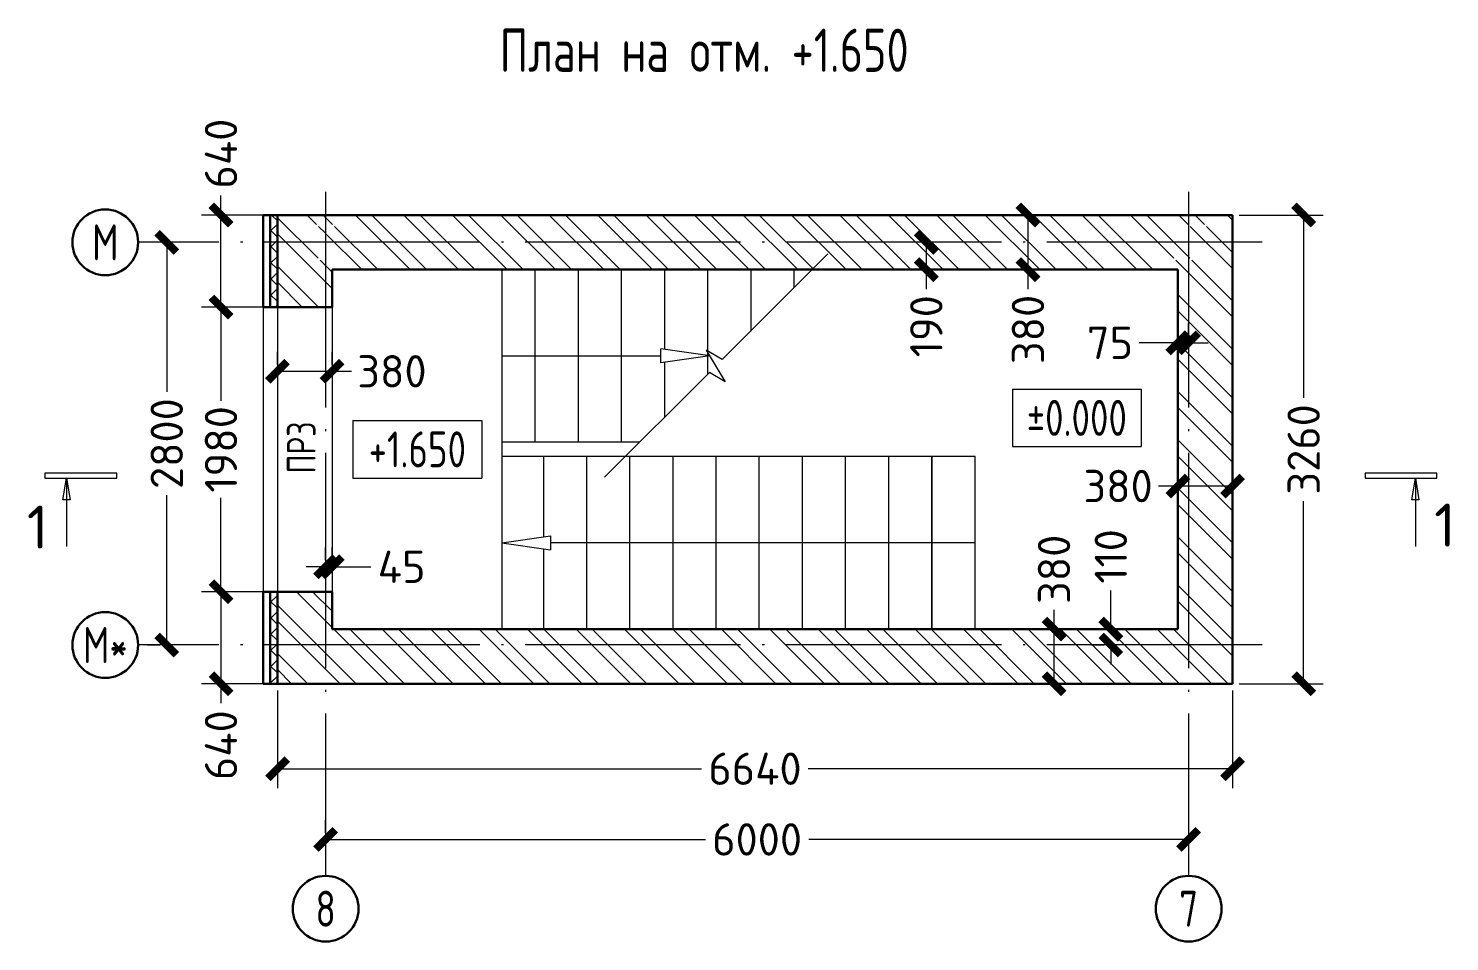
# Model space of a CAD drawing. Extents: x -965262 to 1142518, y -357520 to 71675.
# Drawn here: x 1007606 to 1020792, y -218261 to -209787 of the extents above; entities that cross this region are included whole.
import ezdxf

# ---------------------------------------------------------------- set-up
doc = ezdxf.new("R2010")
doc.units = 0
doc.header["$LTSCALE"] = 10
doc.linetypes.add('DOTE', pattern=[2.42, 2, -0.2, 0.02, -0.2])
doc.layers.get('0').update_dxf_attribs({"linetype": 'CONTINUOUS', "lineweight": 30})
doc.layers.get('Defpoints').update_dxf_attribs({"linetype": 'CONTINUOUS'})
doc.layers.add('DOTE', color=7, linetype='DOTE', lineweight=9)
doc.styles.add('GOST 2.304', font='isocpeur.ttf', dxfattribs={"width": 0.75, "height": 250})
doc.styles.get("Standard").update_dxf_attribs({"font": 'isocpeur.ttf', "height": 300})
doc.dimstyles.get("Standard").update_dxf_attribs({"dimscale": 100, "dimtxt": 300, "dimasz": 1.8, "dimexe": 1.8, "dimexo": 0.625, "dimgap": 0.9, "dimtad": 0, "dimdec": 0, "dimzin": 0, "dimdsep": 46, "dimtxsty": 'Standard', "dimblk": 'ARCHTICK', "dimcen": 0.9, "dimclrd": 256, "dimclre": 256, "dimclrt": 256, "dimadec": 0, "dimazin": 0, "dimtfac": 1, "dimtdec": 0, "dimtofl": 0, "dimtmove": 0, "dimatfit": 3, "dimfxl": 1, "dimtolj": 1, "dimtzin": 0, "dimlwd": 15, "dimlwe": 15, "dimarcsym": 0})

# ---------------------------------------------------------------- blocks, each defined once
blk = doc.blocks.new('_ArchTick')
at = {"color": 0, "linetype": 'ByBlock', "lineweight": 0, "const_width": 0.4}
blk.add_lwpolyline([(-0.5, -0.5), (0.5, 0.5)], dxfattribs=at)
blk = doc.blocks.new('*D2279')
at = {"lineweight": 15, "transparency": 16777216}
for p, q in [((1015875, -211772), (1015757, -211772)), ((1015937, -211772), (1015937, -212026)), ((1015875, -212026), (1015757, -212026)), ((1015937, -212026), (1015937, -212206))]:
    blk.add_line(p, q, dxfattribs=at)
at = {"layer": 'Defpoints', "color": 0, "lineweight": 15, "transparency": 16777216}
for p in [(1015937, -211772), (1015937, -211772), (1015937, -212026)]:
    blk.add_point(p, dxfattribs=at)
at = {"lineweight": 15, "transparency": 16777216, "xscale": 180, "yscale": 180, "zscale": 180}
for p, rotation in [((1015937, -211772), 90), ((1015937, -212026), 270)]:
    blk.add_blockref('_ArchTick', p, dxfattribs=dict(at, rotation=rotation))
at = {"lineweight": 15, "transparency": 16777216, "insert": (1015937, -212551), "char_height": 300, "attachment_point": 5, "rotation": 90}
blk.add_mtext('\\A1;190', dxfattribs=at)
blk = doc.blocks.new('*D2280')
at = {"lineweight": 15, "transparency": 16777216}
for p, q in [((1017649, -215362), (1017649, -215002)), ((1017587, -215362), (1017469, -215362)), ((1017587, -215509), (1017469, -215509)), ((1017649, -215509), (1017649, -215689))]:
    blk.add_line(p, q, dxfattribs=at)
at = {"layer": 'Defpoints', "color": 0, "lineweight": 15, "transparency": 16777216}
for p in [(1017649, -215362), (1017649, -215362), (1017649, -215509, -4350)]:
    blk.add_point(p, dxfattribs=at)
at = {"lineweight": 15, "transparency": 16777216, "xscale": 180, "yscale": 180, "zscale": 180}
for p, rotation in [((1017649, -215362), 270), ((1017649, -215509), 90)]:
    blk.add_blockref('_ArchTick', p, dxfattribs=dict(at, rotation=rotation))
at = {"lineweight": 15, "transparency": 16777216, "insert": (1017649, -214687), "char_height": 300, "attachment_point": 5, "rotation": 90}
blk.add_mtext('\\A1;110', dxfattribs=at)
blk = doc.blocks.new('*D2281')
at = {"lineweight": 15, "transparency": 16777216}
for p, q in [((1017122, -215362), (1017122, -215182)), ((1017059, -215362), (1016942, -215362)), ((1017122, -215869), (1017122, -215362)), ((1017059, -215869), (1016942, -215869))]:
    blk.add_line(p, q, dxfattribs=at)
at = {"layer": 'Defpoints', "color": 0, "lineweight": 15, "transparency": 16777216}
for p in [(1017122, -215362), (1017122, -215869), (1017122, -215869)]:
    blk.add_point(p, dxfattribs=at)
at = {"lineweight": 15, "transparency": 16777216, "xscale": 180, "yscale": 180, "zscale": 180}
for p, rotation in [((1017122, -215362), 90), ((1017122, -215869), 270)]:
    blk.add_blockref('_ArchTick', p, dxfattribs=dict(at, rotation=rotation))
at = {"lineweight": 15, "transparency": 16777216, "insert": (1017122, -214807), "char_height": 300, "attachment_point": 5, "rotation": 90}
blk.add_mtext('\\A1;380', dxfattribs=at)
blk = doc.blocks.new('*D2286')
at = {"lineweight": 15, "transparency": 16777216}
for p, q in [((1009917, -212906), (1009917, -212789)), ((1010424, -212906), (1010424, -212789)), ((1009917, -212969), (1010424, -212969)), ((1010424, -212969), (1010604, -212969))]:
    blk.add_line(p, q, dxfattribs=at)
at = {"layer": 'Defpoints', "color": 0, "lineweight": 15, "transparency": 16777216}
for p in [(1009917, -212969), (1009917, -212969), (1010424, -212969)]:
    blk.add_point(p, dxfattribs=at)
at = {"lineweight": 15, "transparency": 16777216, "xscale": 180, "yscale": 180, "zscale": 180, "rotation": 180}
blk.add_blockref('_ArchTick', (1009917, -212969), dxfattribs=at)
at = {"lineweight": 15, "transparency": 16777216, "xscale": 180, "yscale": 180, "zscale": 180}
blk.add_blockref('_ArchTick', (1010424, -212969), dxfattribs=at)
at = {"lineweight": 15, "transparency": 16777216, "insert": (1010979, -212969), "char_height": 300, "attachment_point": 5}
blk.add_mtext('\\A1;380', dxfattribs=at)
blk = doc.blocks.new('*D2289')
at = {"lineweight": 15, "ltscale": 10, "transparency": 16777216}
for p, q in [((1009855, -212373), (1009213, -212373)), ((1009393, -212373), (1009393, -213244)), ((1009393, -215015), (1009393, -214144)), ((1009855, -215015), (1009213, -215015))]:
    blk.add_line(p, q, dxfattribs=at)
at = {"layer": 'Defpoints', "color": 0, "lineweight": 15, "ltscale": 10, "transparency": 16777216}
for p in [(1009393, -212373), (1009917, -212373, -2413), (1009917, -215015, -2413)]:
    blk.add_point(p, dxfattribs=at)
at = {"lineweight": 15, "ltscale": 10, "transparency": 16777216, "xscale": 180, "yscale": 180, "zscale": 180}
for p, rotation in [((1009393, -212373), 90), ((1009393, -215015), 270)]:
    blk.add_blockref('_ArchTick', p, dxfattribs=dict(at, rotation=rotation))
at = {"lineweight": 15, "ltscale": 10, "transparency": 16777216, "insert": (1009393, -213694), "char_height": 300, "attachment_point": 5, "rotation": 90}
blk.add_mtext('\\A1;1980', dxfattribs=at)
blk = doc.blocks.new('*D2312')
at = {"lineweight": 15, "transparency": 16777216}
for p, q in [((1008827, -211772), (1008710, -211772)), ((1008890, -211772), (1008890, -213160)), ((1008890, -215509), (1008890, -214120)), ((1008827, -215509), (1008710, -215509))]:
    blk.add_line(p, q, dxfattribs=at)
at = {"layer": 'Defpoints', "color": 0, "lineweight": 15, "transparency": 16777216}
for p in [(1008890, -211772), (1008890, -215509), (1008890, -215509)]:
    blk.add_point(p, dxfattribs=at)
at = {"lineweight": 15, "transparency": 16777216, "xscale": 180, "yscale": 180, "zscale": 180}
for p, rotation in [((1008890, -211772), 90), ((1008890, -215509), 270)]:
    blk.add_blockref('_ArchTick', p, dxfattribs=dict(at, rotation=rotation))
at = {"lineweight": 15, "transparency": 16777216, "insert": (1008890, -213640), "char_height": 300, "attachment_point": 5, "rotation": 90}
blk.add_mtext('\\A1;2800', dxfattribs=at)
blk = doc.blocks.new('*D2313')
at = {"lineweight": 15, "transparency": 16777216}
for p, q in [((1010364, -217251), (1010364, -217133)), ((1010364, -217313), (1013887, -217313)), ((1018371, -217313), (1014847, -217313)), ((1018371, -217370), (1018371, -217493))]:
    blk.add_line(p, q, dxfattribs=at)
at = {"layer": 'Defpoints', "color": 0, "lineweight": 15, "transparency": 16777216}
for p in [(1010364, -217313), (1018371, -217307), (1018371, -217313)]:
    blk.add_point(p, dxfattribs=at)
at = {"lineweight": 15, "transparency": 16777216, "xscale": 180, "yscale": 180, "zscale": 180, "rotation": 180}
blk.add_blockref('_ArchTick', (1010364, -217313), dxfattribs=at)
at = {"lineweight": 15, "transparency": 16777216, "xscale": 180, "yscale": 180, "zscale": 180}
blk.add_blockref('_ArchTick', (1018371, -217313), dxfattribs=at)
at = {"lineweight": 15, "transparency": 16777216, "insert": (1014367, -217313), "char_height": 300, "attachment_point": 5}
blk.add_mtext('\\A1;6000', dxfattribs=at)
blk = doc.blocks.new('*D2314')
at = {"lineweight": 15, "ltscale": 10, "transparency": 16777216}
for p, q in [((1009917, -215932), (1009917, -216837)), ((1018778, -215932), (1018778, -216837)), ((1009917, -216657), (1013852, -216657)), ((1018778, -216657), (1014842, -216657))]:
    blk.add_line(p, q, dxfattribs=at)
at = {"layer": 'Defpoints', "color": 0, "lineweight": 15, "ltscale": 10, "transparency": 16777216}
for p in [(1009917, -215869, -2413), (1018778, -215869, -2413), (1018778, -216657)]:
    blk.add_point(p, dxfattribs=at)
at = {"lineweight": 15, "ltscale": 10, "transparency": 16777216, "xscale": 180, "yscale": 180, "zscale": 180, "rotation": 180}
blk.add_blockref('_ArchTick', (1009917, -216657), dxfattribs=at)
at = {"lineweight": 15, "ltscale": 10, "transparency": 16777216, "xscale": 180, "yscale": 180, "zscale": 180}
blk.add_blockref('_ArchTick', (1018778, -216657), dxfattribs=at)
at = {"lineweight": 15, "ltscale": 10, "transparency": 16777216, "insert": (1014347, -216657), "char_height": 300, "attachment_point": 5}
blk.add_mtext('\\A1;6640', dxfattribs=at)
blk = doc.blocks.new('*D2282')
at = {"lineweight": 15, "transparency": 16777216}
for p, q in [((1016817, -211519), (1016700, -211519)), ((1016880, -211519), (1016880, -212026)), ((1016817, -212026), (1016700, -212026)), ((1016880, -212026), (1016880, -212206))]:
    blk.add_line(p, q, dxfattribs=at)
at = {"layer": 'Defpoints', "color": 0, "lineweight": 15, "transparency": 16777216}
for p in [(1016880, -211519), (1016880, -211519), (1016880, -212026)]:
    blk.add_point(p, dxfattribs=at)
at = {"lineweight": 15, "transparency": 16777216, "xscale": 180, "yscale": 180, "zscale": 180}
for p, rotation in [((1016880, -211519), 90), ((1016880, -212026), 270)]:
    blk.add_blockref('_ArchTick', p, dxfattribs=dict(at, rotation=rotation))
at = {"lineweight": 15, "transparency": 16777216, "insert": (1016880, -212581), "char_height": 300, "attachment_point": 5, "rotation": 90}
blk.add_mtext('\\A1;380', dxfattribs=at)
blk = doc.blocks.new('*D2283')
at = {"lineweight": 15, "ltscale": 10, "transparency": 16777216}
for p, q in [((1018840, -211519), (1019618, -211519)), ((1019438, -211519), (1019438, -213214)), ((1019438, -215869), (1019438, -214174)), ((1018840, -215869), (1019618, -215869))]:
    blk.add_line(p, q, dxfattribs=at)
at = {"layer": 'Defpoints', "color": 0, "lineweight": 15, "ltscale": 10, "transparency": 16777216}
for p in [(1018778, -211519, -2413), (1019438, -211519), (1018778, -215869, -2413)]:
    blk.add_point(p, dxfattribs=at)
at = {"lineweight": 15, "ltscale": 10, "transparency": 16777216, "xscale": 180, "yscale": 180, "zscale": 180}
for p, rotation in [((1019438, -211519), 90), ((1019438, -215869), 270)]:
    blk.add_blockref('_ArchTick', p, dxfattribs=dict(at, rotation=rotation))
at = {"lineweight": 15, "ltscale": 10, "transparency": 16777216, "insert": (1019438, -213694), "char_height": 300, "attachment_point": 5, "rotation": 90}
blk.add_mtext('\\A1;3260', dxfattribs=at)
blk = doc.blocks.new('*D2284')
at = {"lineweight": 15, "ltscale": 10, "transparency": 16777216}
for p, q in [((1018271, -212642), (1018271, -212525)), ((1018371, -212642), (1018371, -212525)), ((1018271, -212705), (1017911, -212705)), ((1018371, -212705), (1018551, -212705))]:
    blk.add_line(p, q, dxfattribs=at)
at = {"layer": 'Defpoints', "color": 0, "lineweight": 15, "ltscale": 10, "transparency": 16777216}
for p in [(1018271, -212705), (1018371, -212705), (1018371, -212705)]:
    blk.add_point(p, dxfattribs=at)
at = {"lineweight": 15, "ltscale": 10, "transparency": 16777216, "xscale": 180, "yscale": 180, "zscale": 180}
blk.add_blockref('_ArchTick', (1018271, -212705), dxfattribs=at)
at = {"lineweight": 15, "ltscale": 10, "transparency": 16777216, "xscale": 180, "yscale": 180, "zscale": 180, "rotation": 180}
blk.add_blockref('_ArchTick', (1018371, -212705), dxfattribs=at)
at = {"lineweight": 15, "ltscale": 10, "transparency": 16777216, "insert": (1017641, -212705), "char_height": 300, "attachment_point": 5}
blk.add_mtext('\\A1;75', dxfattribs=at)
blk = doc.blocks.new('*D2285')
at = {"lineweight": 15, "ltscale": 10, "transparency": 16777216}
for p, q in [((1018271, -213972), (1018271, -213854)), ((1018778, -213972), (1018778, -213854)), ((1018271, -214034), (1018091, -214034)), ((1018778, -214034), (1018271, -214034))]:
    blk.add_line(p, q, dxfattribs=at)
at = {"layer": 'Defpoints', "color": 0, "lineweight": 15, "ltscale": 10, "transparency": 16777216}
for p in [(1018271, -214034), (1018271, -214034), (1018778, -214034)]:
    blk.add_point(p, dxfattribs=at)
at = {"lineweight": 15, "ltscale": 10, "transparency": 16777216, "xscale": 180, "yscale": 180, "zscale": 180, "rotation": 180}
blk.add_blockref('_ArchTick', (1018271, -214034), dxfattribs=at)
at = {"lineweight": 15, "ltscale": 10, "transparency": 16777216, "xscale": 180, "yscale": 180, "zscale": 180}
blk.add_blockref('_ArchTick', (1018778, -214034), dxfattribs=at)
at = {"lineweight": 15, "ltscale": 10, "transparency": 16777216, "insert": (1017716, -214034), "char_height": 300, "attachment_point": 5}
blk.add_mtext('\\A1;380', dxfattribs=at)
blk = doc.blocks.new('*D2287')
at = {"lineweight": 15, "ltscale": 10, "transparency": 16777216}
for p, q in [((1010364, -214721), (1010364, -214603)), ((1010424, -214721), (1010424, -214603)), ((1010364, -214783), (1010184, -214783)), ((1010424, -214783), (1010784, -214783))]:
    blk.add_line(p, q, dxfattribs=at)
at = {"layer": 'Defpoints', "color": 0, "lineweight": 15, "ltscale": 10, "transparency": 16777216}
for p in [(1010364, -214783), (1010424, -214783), (1010424, -214783)]:
    blk.add_point(p, dxfattribs=at)
at = {"lineweight": 15, "ltscale": 10, "transparency": 16777216, "xscale": 180, "yscale": 180, "zscale": 180}
blk.add_blockref('_ArchTick', (1010364, -214783), dxfattribs=at)
at = {"lineweight": 15, "ltscale": 10, "transparency": 16777216, "xscale": 180, "yscale": 180, "zscale": 180, "rotation": 180}
blk.add_blockref('_ArchTick', (1010424, -214783), dxfattribs=at)
at = {"lineweight": 15, "ltscale": 10, "transparency": 16777216, "insert": (1011069, -214783), "char_height": 300, "attachment_point": 5}
blk.add_mtext('\\A1;45', dxfattribs=at)
blk = doc.blocks.new('*D2288')
at = {"lineweight": 15, "ltscale": 10, "transparency": 16777216}
for p, q in [((1009855, -215015), (1009213, -215015)), ((1009393, -215015), (1009393, -215869)), ((1009855, -215869), (1009213, -215869)), ((1009393, -215869), (1009393, -216049))]:
    blk.add_line(p, q, dxfattribs=at)
at = {"layer": 'Defpoints', "color": 0, "lineweight": 15, "ltscale": 10, "transparency": 16777216}
for p in [(1009393, -215015), (1009917, -215015, -2413), (1009917, -215869, -2413)]:
    blk.add_point(p, dxfattribs=at)
at = {"lineweight": 15, "ltscale": 10, "transparency": 16777216, "xscale": 180, "yscale": 180, "zscale": 180}
for p, rotation in [((1009393, -215015), 90), ((1009393, -215869), 270)]:
    blk.add_blockref('_ArchTick', p, dxfattribs=dict(at, rotation=rotation))
at = {"lineweight": 15, "ltscale": 10, "transparency": 16777216, "insert": (1009393, -216439), "char_height": 300, "attachment_point": 5, "rotation": 90}
blk.add_mtext('\\A1;640', dxfattribs=at)
blk = doc.blocks.new('*D2290')
at = {"lineweight": 15, "ltscale": 10, "transparency": 16777216}
for p, q in [((1009393, -211519), (1009393, -211339)), ((1009855, -211519), (1009213, -211519)), ((1009393, -212373), (1009393, -211519)), ((1009855, -212373), (1009213, -212373))]:
    blk.add_line(p, q, dxfattribs=at)
at = {"layer": 'Defpoints', "color": 0, "lineweight": 15, "ltscale": 10, "transparency": 16777216}
for p in [(1009393, -211519), (1009917, -211519, -2413), (1009917, -212373, -2413)]:
    blk.add_point(p, dxfattribs=at)
at = {"lineweight": 15, "ltscale": 10, "transparency": 16777216, "xscale": 180, "yscale": 180, "zscale": 180}
for p, rotation in [((1009393, -211519), 90), ((1009393, -212373), 270)]:
    blk.add_blockref('_ArchTick', p, dxfattribs=dict(at, rotation=rotation))
at = {"lineweight": 15, "ltscale": 10, "transparency": 16777216, "insert": (1009393, -210949), "char_height": 300, "attachment_point": 5, "rotation": 90}
blk.add_mtext('\\A1;640', dxfattribs=at)

msp = doc.modelspace()

# ---------------------------------------------------------------- hatches: boundary and pattern name
at = {"lineweight": 15, "ltscale": 10}
h = msp.add_hatch(dxfattribs=at)
h.set_pattern_fill('ANSI37', color=256, scale=33.361392, style=0)
h.set_pattern_definition([(45, (1125724.77, -86657.48), (-74.89846, 74.89846), []), (135, (1125724.77, -86657.48), (-74.89846, -74.89846), [])])
h.paths.add_polyline_path([(1009917.1, -211772.2), (1009850.4, -211772.2), (1009850.4, -212372.7), (1009917.1, -212372.7)])
h.paths.add_polyline_path([(1009917.1, -211518.7), (1009850.4, -211518.7), (1009850.4, -211772.2), (1009917.1, -211772.2)])
h.paths.add_polyline_path([(1009917.1, -215015), (1009850.4, -215015), (1009850.4, -215508.7), (1009917.1, -215508.7)])
h.paths.add_polyline_path([(1009917.1, -215508.7), (1009850.4, -215508.7), (1009850.4, -215869), (1009917.1, -215869)])
at = {"lineweight": 15}
h = msp.add_hatch(dxfattribs=at)
h.set_pattern_fill('ANSI32', color=256, scale=33.361392, angle=90, style=0)
h.set_pattern_definition([(135, (1125724.77, -98311.95), (-224.6954, -224.6954), []), (135, (1125724.77, -98162.16), (-224.6954, -224.6954), [])])
h.paths.add_polyline_path([(1010364.1, -212359.4), (1009917.1, -212359.4), (1009917.1, -212372.7), (1010364.1, -212372.7)], flags=16)
h.paths.add_polyline_path([(1010424.2, -212359.4), (1010364.1, -212359.4), (1010364.1, -212372.7), (1010424.2, -212372.7)], flags=17)
h.paths.add_polyline_path([(1010364.1, -215015), (1009917.1, -215015), (1009917.1, -215028.3), (1010364.1, -215028.3)], flags=16)
h.paths.add_polyline_path([(1010424.2, -215015), (1010364.1, -215015), (1010364.1, -215028.3), (1010424.2, -215028.3)], flags=17)
h.paths.add_polyline_path([(1018777.9, -213580.4), (1018370.9, -213580.4), (1018370.9, -213587.1), (1018777.9, -213587.1)], flags=17)
h.paths.add_polyline_path([(1018370.9, -213580.4), (1018270.8, -213580.4), (1018270.8, -213587.1), (1018370.9, -213587.1)], flags=16)
h.paths.add_polyline_path([(1018777.9, -215181.8), (1018370.9, -215181.8), (1018370.9, -215188.4), (1018777.9, -215188.4)], flags=17)
h.paths.add_polyline_path([(1018370.9, -215181.8), (1018270.8, -215181.8), (1018270.8, -215188.4), (1018370.9, -215188.4)], flags=16)
h.paths.add_polyline_path([(1009917.1, -215869), (1018777.9, -215869), (1018777.9, -215181.8), (1018270.8, -215181.8), (1018270.8, -215361.9), (1010424.2, -215361.9), (1010424.2, -212025.8), (1018270.8, -212025.8), (1018270.8, -213580.4), (1018777.9, -213580.4), (1018777.9, -211518.7), (1018671.1, -211518.7), (1009917.1, -211518.7)])
h.paths.add_polyline_path([(1010530.9, -211939), (1010197.3, -211939), (1010197.3, -211920.3), (1010331.4, -211920.3, 0.4142136), (1010358.1, -211893.7), (1010358.1, -211650.8, 0.4142136), (1010331.4, -211624.1), (1010197.3, -211624.1), (1010197.3, -211605.4), (1010530.9, -211605.4), (1010530.9, -211624.1), (1010396.8, -211624.1, 0.4142136), (1010370.1, -211650.8), (1010370.1, -211893.7, 0.4142136), (1010396.8, -211920.3), (1010530.9, -211920.3)], flags=16)
h.paths.add_polyline_path([(1018204, -211939), (1018204, -211920.3), (1018364.8, -211920.3), (1018364.8, -211624.1), (1018204, -211624.1), (1018204, -211605.4), (1018537.7, -211605.4), (1018537.7, -211624.1), (1018376.9, -211624.1), (1018376.9, -211920.3), (1018537.7, -211920.3), (1018537.7, -211939)], flags=16)
h.paths.add_polyline_path([(1018777.9, -213587.1), (1018270.8, -213587.1), (1018270.8, -213573.7), (1018777.9, -213573.7)], flags=17)
h.paths.add_polyline_path([(1018270.8, -215188.4), (1018777.9, -215188.4), (1018777.9, -213573.7), (1018270.8, -213573.7)], flags=17)
h.paths.add_polyline_path([(1010424.2, -215028.3), (1009917.1, -215028.3), (1009917.1, -212359.4), (1010424.2, -212359.4)])

# ---------------------------------------------------------------- linework, layer by layer
at = {"extrusion": (0, 0, -1)}
for p, q in [((1009783.6, -212372.7, 14151.9), (1009783.6, -211518.7, 14151.9)), ((1009850.4, -212372.7, 14151.9), (1009850.4, -211518.7, 14151.9)), ((1009917.1, -211518.7, 14151.9), (1018777.9, -211518.7, 14151.9)), ((1009917.1, -212372.7, 14151.9), (1009917.1, -211518.7, 14151.9)), ((1018777.9, -211518.7, 14151.9), (1018777.9, -215869, 14151.9)), ((1018270.8, -212025.8, 14151.9), (1010424.2, -212025.8, 14151.9)), ((1010424.2, -212025.8, 14151.9), (1010424.2, -212372.7, 14151.9)), ((1018270.8, -215361.9, 14151.9), (1018270.8, -212025.8, 14151.9)), ((1009783.6, -215869, 14151.9), (1009783.6, -215015, 14151.9)), ((1009850.4, -215869, 14151.9), (1009850.4, -215015, 14151.9)), ((1009917.1, -215869, 14151.9), (1009917.1, -215015, 14151.9)), ((1010424.2, -215015, 14151.9), (1010424.2, -215361.9, 14151.9)), ((1010424.2, -215361.9, 14151.9), (1018270.8, -215361.9, 14151.9)), ((1018777.9, -215869, 14151.9), (1009917.1, -215869, 14151.9))]:
    msp.add_line(p, q, dxfattribs=at)
at = {"ltscale": 10}
for p, q in [((1009917.1, -211518.7, 14151.9), (1009783.6, -211518.7, 14151.9)), ((1009917.1, -212372.7, 14151.9), (1009783.6, -212372.7, 14151.9)), ((1010424.2, -212372.7, 14151.9), (1009917.1, -212372.7, 14151.9)), ((1009917.1, -215015, 14151.9), (1009783.6, -215015, 14151.9)), ((1010424.2, -215015, 14151.9), (1009917.1, -215015, 14151.9)), ((1009917.1, -215869, 14151.9), (1009783.6, -215869, 14151.9))]:
    msp.add_line(p, q, dxfattribs=at)
at = {"lineweight": 15, "extrusion": (0, 0, -1)}
for p, q in [((1011998.8, -212025.8, 14151.9), (1011998.8, -215361.9, 14151.9)), ((1012305.8, -212025.8, 14151.9), (1012305.8, -213627.2, 16565.2)), ((1012706.1, -212025.8, 7564.5), (1012706.1, -213627.2, 9977.9)), ((1013106.4, -212025.8, 10858.2), (1013106.4, -213627.2, 13271.5)), ((1013506.8, -212025.8, 14151.9), (1013506.8, -212765.8, 15267.1)), ((1013907.1, -212025.8, 17445.5), (1013907.1, -212779.9, 18582)), ((1014307.4, -212025.8, 14151.9), (1014307.4, -212595.4, 15010.3)), ((1014707.8, -212025.8, 14151.9), (1014707.8, -212195.1, 14407)), ((1013907.1, -212793.3, 18602.2), (1013907.1, -212823.6, 18647.9)), ((1013506.8, -212887.2, 15450), (1013506.8, -213396.1, 16217)), ((1013907.1, -212829.4, 18656.6), (1013907.1, -212995.7, 18907.3)), ((1012385.8, -213760.5, 16565.2), (1012385.8, -214505.3, 15442.8)), ((1012385.8, -214617.1, 15274.4), (1012385.8, -215361.9, 14151.9))]:
    msp.add_line(p, q, dxfattribs=at)
at = {"lineweight": 15, "ltscale": 10}
for p, q in [((1009783.6, -212372.7, 14151.9), (1009783.6, -215015, 14151.9)), ((1009917.1, -212372.7, 14151.9), (1009917.1, -215015, 14151.9))]:
    msp.add_line(p, q, dxfattribs=at)
at = {"lineweight": 0, "ltscale": 10}
msp.add_line((1010424.2, -212372.7, 14151.9), (1010424.2, -215015, 14151.9), dxfattribs=at)
at = {"lineweight": 15}
for p, q in [((1013927, -212826.5, 14151.9), (1013474.2, -212761.1, 14151.9)), ((1013474.2, -212891.9, 14151.9), (1013474.2, -212761.1, 14151.9)), ((1013927, -212826.5, 14151.9), (1013474.2, -212891.9, 14151.9)), ((1016735.7, -213134.4, 16565.2), (1016735.7, -213668.2, 16565.2)), ((1016735.7, -213134.4, 16565.2), (1017931.4, -213134.4, 16565.2)), ((1017931.4, -213134.4, 16565.2), (1017931.4, -213668.2, 16565.2)), ((1010616.7, -213426.7, 16565.2), (1010616.7, -213960.5, 16565.2)), ((1010616.7, -213426.7, 16565.2), (1011812.4, -213426.7, 16565.2)), ((1011812.4, -213426.7, 16565.2), (1011812.4, -213960.5, 16565.2)), ((1016735.7, -213668.2, 16565.2), (1017931.4, -213668.2, 16565.2)), ((1010616.7, -213960.5, 16565.2), (1011812.4, -213960.5, 16565.2)), ((1011998.8, -214561.2, 14151.9), (1012451.6, -214495.8, 14151.9)), ((1012451.6, -214495.8, 14151.9), (1012451.6, -214626.6, 14151.9)), ((1011998.8, -214561.2, 14151.9), (1012451.6, -214626.6, 14151.9))]:
    msp.add_line(p, q, dxfattribs=at)
at = {"lineweight": 15, "ltscale": 200}
for p, q in [((1011998.8, -212826.5, 15056.2), (1013474.2, -212826.5, 14151.9)), ((1013275.7, -213627.2, 16565.2), (1011998.8, -213627.2, 16565.2)), ((1016389.2, -213760.5, 16565.2), (1011998.8, -213760.5, 16565.2)), ((1012786.2, -215361.9, 9977.9), (1012786.2, -213760.5, 9977.9)), ((1013186.5, -215361.9, 13271.5), (1013186.5, -213760.5, 13271.5)), ((1013586.8, -215361.9, 16565.2), (1013586.8, -213760.5, 16565.2)), ((1013987.2, -215361.9, 14151.9), (1013987.2, -213760.5, 19858.9)), ((1014387.5, -215361.9, 16565.2), (1014387.5, -213760.5, 16565.2)), ((1014787.8, -215361.9, 16565.2), (1014787.8, -213760.5, 16565.2)), ((1015188.2, -215361.9, 16565.2), (1015188.2, -213760.5, 16565.2)), ((1015588.5, -215361.9, 16565.2), (1015588.5, -213760.5, 16565.2)), ((1015988.9, -215361.9, 16565.2), (1015988.9, -213760.5, 16565.2)), ((1016389.2, -215361.9, 14151.9), (1016389.2, -213760.5, 16648.4)), ((1016389.2, -214561.2, 16565.2), (1012451.6, -214561.2, 14151.9))]:
    msp.add_line(p, q, dxfattribs=at)
at = {"lineweight": 15, "ltscale": 0.3}
msp.add_line((1015988.9, -213760.5, 16565.2), (1015988.9, -215361.9, 16565.2), dxfattribs=at)
at = {"linetype": 'Continuous', "lineweight": 15, "ltscale": 10}
for p, q in [((1008426.1, -213915.4, 11008.5), (1007758.9, -213915.4, 11008.5)), ((1007758.9, -213915.4, 11008.5), (1007758.9, -213962.1, 11008.5)), ((1007758.9, -213962.1, 11008.5), (1008426.1, -213962.1, 11008.5)), ((1007925.5, -214162.5, 11008.5), (1007959, -213962.1, 11008.5)), ((1007959, -213962.1, 11008.5), (1007992.6, -214162.5, 11008.5)), ((1008426.1, -213962.1, 11008.5), (1008426.1, -213915.4, 11008.5)), ((1020007.4, -213915.4, 11008.5), (1020007.4, -213962.1, 11008.5)), ((1020674.6, -213915.4, 11008.5), (1020007.4, -213915.4, 11008.5)), ((1020007.4, -213962.1, 11008.5), (1020674.6, -213962.1, 11008.5)), ((1020440.9, -214162.5, 11008.5), (1020474.4, -213962.1, 11008.5)), ((1020474.4, -213962.1, 11008.5), (1020508, -214162.5, 11008.5)), ((1020674.6, -213962.1, 11008.5), (1020674.6, -213915.4, 11008.5)), ((1007992.6, -214162.5, 11008.5), (1007925.5, -214162.5, 11008.5)), ((1020508, -214162.5, 11008.5), (1020440.9, -214162.5, 11008.5))]:
    msp.add_line(p, q, dxfattribs=at)
at = {"lineweight": 0, "ltscale": 200}
msp.add_line((1013186.5, -215361.9, 13461.8), (1013186.5, -215357.7, 13461.8), dxfattribs=at)
at = {"color": 5, "lineweight": 15, "ltscale": 100, "elevation": 16565.2}
msp.add_lwpolyline([(1015023.2, -211879.6), (1014042, -212860.8), (1013894.6, -212772.4), (1014071.5, -213067.2), (1013924.1, -212978.8), (1012951.9, -213950.9)], dxfattribs=at)
at = {"linetype": 'Continuous', "lineweight": 15, "ltscale": 10, "extrusion": (1, 0, 0)}
for elevation in [1007959, 1020474.4]:
    msp.add_lwpolyline([(-213962.1, 11008.5), (-214595.9, 11008.5)], dxfattribs=dict(at, elevation=elevation))
for centre in [(1008319.3, -211772.2, 12215.2), (1008319.3, -215508.7, 12215.2), (1010364.1, -217956.1, 12215.2), (1018370.9, -217956.1, 12215.2)]:
    msp.add_circle(centre, 305)
at = {"layer": 'DOTE', "lineweight": 9, "ltscale": 100, "extrusion": (0, -1, 0)}
for p, q in [((1010364.1, -211304.6, 12215.2), (1010364.1, -217651.1, 12215.2)), ((1018370.9, -211304.6, 12215.2), (1018370.9, -217651.1, 12215.2))]:
    msp.add_line(p, q, dxfattribs=at)
at = {"layer": 'DOTE', "lineweight": 9, "ltscale": 100}
for p, q in [((1019054.1, -211772.2, 12215.2), (1008624.3, -211772.2, 12215.2)), ((1019054.1, -215508.7, 12215.2), (1008624.3, -215508.7, 12215.2))]:
    msp.add_line(p, q, dxfattribs=at)

# ---------------------------------------------------------------- texts
at = {"width": 0.75}
msp.add_text('План на отм. +1.650', height=400.337, dxfattribs=at).set_placement((1011978, -210190.2, 14151.9))
at = {"color": 4, "lineweight": 0, "width": 0.75}
msp.add_text('ПР3', height=266.89, rotation=90, dxfattribs=at).set_placement((1010271.4, -213918.2, 9801.8))
at = {"ltscale": 100, "width": 762.561, "attachment_point": 5, "style": 'GOST 2.304'}
for s, insert, char_height in [('М', (1008319.3, -211772.2, 12215.2), 333.6), ('М*', (1008319.3, -215508.7, 12215.2), 333.62), ('8', (1010364.1, -217956.1, 12215.2), 333.6), ('7', (1018370.9, -217956.1, 12215.2), 333.6)]:
    msp.add_mtext(s, dxfattribs=dict(at, insert=insert, char_height=char_height))
at = {"lineweight": 15, "width": 1494.59, "attachment_point": 5, "style": 'GOST 2.304'}
for s, insert, char_height in [('\\A1;%%P0.000', (1017333.5, -213401.3, 16565.2), 333.614), ('\\A1;+1.650', (1011214.6, -213693.6, 16565.2), 333.61)]:
    msp.add_mtext(s, dxfattribs=dict(at, insert=insert, char_height=char_height))
at = {"linetype": 'Continuous', "lineweight": 15, "ltscale": 10, "char_height": 400, "width": 233.53, "attachment_point": 1}
for insert in [(1007592, -214214.7, 11008.5), (1020648.7, -214196.8, 11008.5)]:
    msp.add_mtext('1', dxfattribs=dict(at, insert=insert))

# ---------------------------------------------------------------- dimensions: what is measured, and where the dimension line sits
at = {"lineweight": 15, "ltscale": 10}
for base, p1, p2, picture, middle in [((1009393, -211518.7, 16565.2), (1009917.1, -212372.7, 14151.9), (1009917.1, -211518.7, 14151.9), '*D2290', (1009393, -210948.7, 16565.2)), ((1009393, -215015, 16565.2), (1009917.1, -215869, 14151.9), (1009917.1, -215015, 14151.9), '*D2288', (1009393, -216439, 16565.2))]:
    dim = msp.add_linear_dim(base=base, p1=p1, p2=p2, angle=90, text='640', dimstyle='Standard', dxfattribs=at)
    dim.commit()
    dim.dimension.update_dxf_attribs({"geometry": picture, "text_midpoint": middle, "dimtype": 160})
at = {"lineweight": 15}
for base, p1, p2, angle, text, picture, middle in [((1016879.7, -211519.2, 16565.2), (1016879.7, -212026.3, 16565.2), (1016879.7, -211519.2, 16565.2), 90, '380', '*D2282', (1016879.7, -212581.3, 16565.2)), ((1015937, -211772.2, 16565.2), (1015937, -212025.8, 16565.2), (1015937, -211772.2, 16565.2), 270, '190', '*D2279', (1015937, -212550.8, 16565.2)), ((1009917.1, -212968.8, 16565.2), (1010424.2, -212968.8, 16565.2), (1009917.1, -212968.8, 16565.2), 180, '380', '*D2286', (1010979.2, -212968.8, 16565.2)), ((1017649.1, -215361.9, 16565.2), (1017649.1, -215508.7, 12215.2), (1017649.1, -215361.9, 16565.2), 90, '110', '*D2280', (1017649.1, -214686.9, 16565.2)), ((1017121.8, -215869, 16565.2), (1017121.8, -215361.9, 16565.2), (1017121.8, -215869, 16565.2), 270, '380', '*D2281', (1017121.8, -214806.9, 16565.2)), ((1018370.9, -217313.4, 16565.2), (1010364.1, -217313.4, 16565.2), (1018370.9, -217307, 16565.2), 180, '6000', '*D2313', (1014367.5, -217313.4, 16565.2))]:
    dim = msp.add_linear_dim(base=base, p1=p1, p2=p2, angle=angle, text=text, dimstyle='Standard', dxfattribs=at)
    dim.commit()
    dim.dimension.update_dxf_attribs({"geometry": picture, "text_midpoint": middle, "dimtype": 160})
at = {"lineweight": 15, "ltscale": 10}
for base, p1, p2, text, picture, middle in [((1019438.4, -211518.7, 16565.2), (1018777.9, -215869, 14151.9), (1018777.9, -211518.7, 14151.9), '3260', '*D2283', (1019438.4, -213693.8, 16565.2)), ((1009393, -212372.7, 16565.2), (1009917.1, -215015, 14151.9), (1009917.1, -212372.7, 14151.9), '1980', '*D2289', (1009393, -213693.8, 16565.2))]:
    dim = msp.add_linear_dim(base=base, p1=p1, p2=p2, angle=90, text=text, dimstyle='Standard', dxfattribs=at)
    dim.commit()
    dim.dimension.update_dxf_attribs({"geometry": picture, "text_midpoint": middle})
at = {"lineweight": 15}
dim = msp.add_linear_dim(base=(1008889.6, -215508.7, 12215.2), p1=(1008889.6, -211772.2, 12215.2), p2=(1008889.6, -215508.7, 12215.2), angle=270, text='2800', dimstyle='Standard', dxfattribs=at)
dim.commit()
dim.dimension.update_dxf_attribs({"geometry": '*D2312', "text_midpoint": (1008889.6, -213640.5, 12215.2)})
at = {"lineweight": 15, "ltscale": 10}
for base, p1, p2, text, picture, middle in [((1018370.9, -212704.9, 16565.2), (1018270.8, -212704.9, 16565.2), (1018370.9, -212704.9, 16565.2), '75', '*D2284', (1017640.8, -212704.9, 16565.2)), ((1018270.8, -214034.1, 16565.2), (1018777.9, -214034.1, 16565.2), (1018270.8, -214034.1, 16565.2), '380', '*D2285', (1017715.8, -214034.1, 16565.2)), ((1010424.2, -214783.3, 16565.2), (1010364.1, -214783.3, 16565.2), (1010424.2, -214783.3, 16565.2), '45', '*D2287', (1011069.2, -214783.3, 16565.2))]:
    dim = msp.add_linear_dim(base=base, p1=p1, p2=p2, text=text, dimstyle='Standard', dxfattribs=at)
    dim.commit()
    dim.dimension.update_dxf_attribs({"geometry": picture, "text_midpoint": middle, "dimtype": 160})
dim = msp.add_linear_dim(base=(1018777.9, -216657.5, 16565.2), p1=(1009917.1, -215869, 14151.9), p2=(1018777.9, -215869, 14151.9), text='6640', dimstyle='Standard', dxfattribs=at)
dim.commit()
dim.dimension.update_dxf_attribs({"geometry": '*D2314', "text_midpoint": (1014347.5, -216657.5, 16565.2)})

doc.saveas('drawing.dxf')
